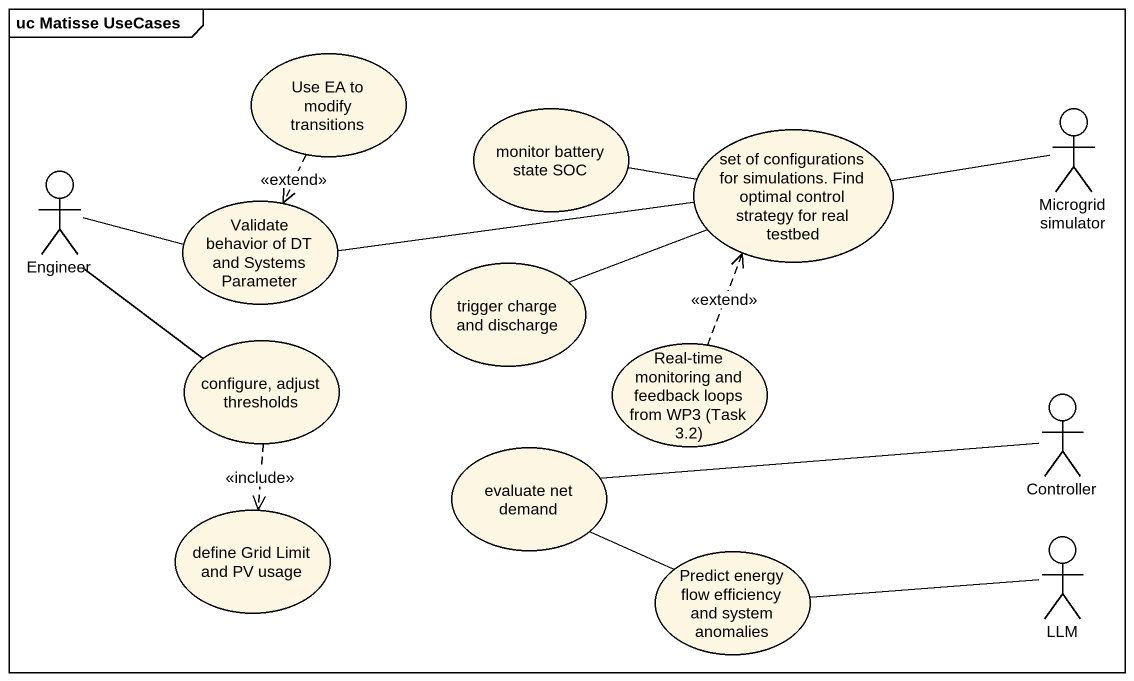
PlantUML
@startuml
mainframe uc Matisse UseCases
usecase "Use EA to modify transitions" as Use_EA_to_modify_transitions
usecase "monitor battery state SOC" as monitor_battery_state_SOC
usecase "set of configurations for simulations. Find optimal control strategy for real testbed" as set_of_configurations_for
actor "Microgrid simulator" as Microgrid_simulator
actor Engineer
usecase "Validate behavior of DT and Systems Parameter" as Validate_behavior_of_DT_and
usecase "trigger charge and discharge" as trigger_charge_and_discharge
usecase "configure, adjust thresholds" as configure_adjust_thresholds
usecase "Real-time monitoring and feedback loops from WP3 (Task 3.2)" as Real_time_monitoring_and
actor Controller
usecase "evaluate net demand" as evaluate_net_demand
usecase "define Grid Limit and PV usage" as define_Grid_Limit_and_PV
usecase "Predict energy flow efficiency and system anomalies" as Predict_energy_flow
actor LLM
Use_EA_to_modify_transitions ..> Validate_behavior_of_DT_and : <<extend>>
set_of_configurations_for -left- monitor_battery_state_SOC
set_of_configurations_for -left- trigger_charge_and_discharge
Microgrid_simulator -left- set_of_configurations_for
Engineer -right- Validate_behavior_of_DT_and
Engineer -- configure_adjust_thresholds
Validate_behavior_of_DT_and -right- set_of_configurations_for
configure_adjust_thresholds ..> define_Grid_Limit_and_PV : <<include>>
Real_time_monitoring_and .up.> set_of_configurations_for : <<extend>>
Controller -left- evaluate_net_demand
Predict_energy_flow -left- evaluate_net_demand
LLM -left- Predict_energy_flow
@enduml
